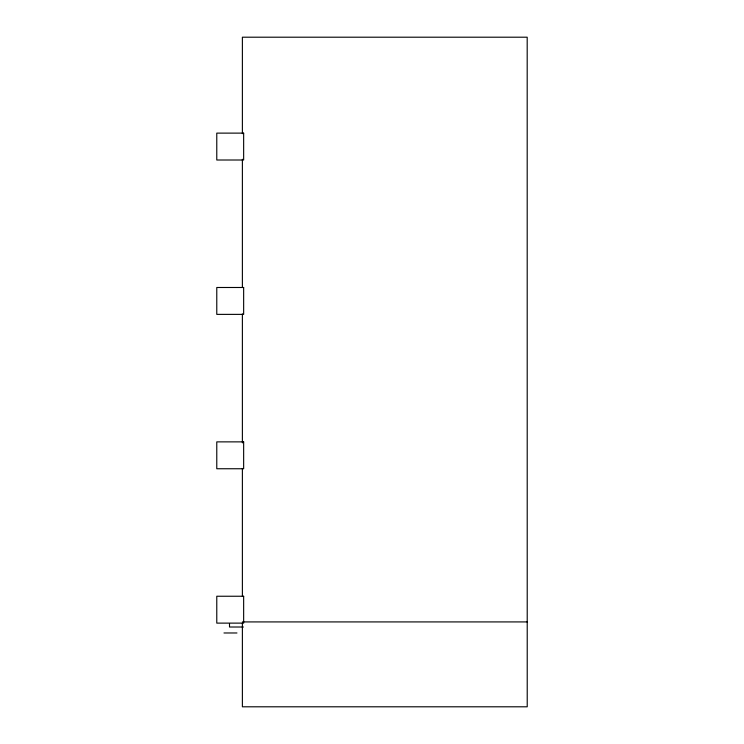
<?xml version="1.0" encoding="UTF-8"?>
<svg xmlns="http://www.w3.org/2000/svg" width="744" height="744" viewBox="0 0 744 744"><rect width="100%" height="100%" fill="white"/><g stroke="black" fill="none" stroke-linecap="round" stroke-linejoin="round"><path stroke-width="1.12" d="M242.386 621.919L527.226 621.919M243.4 627.015L229.505 627.015L229.505 623.649M223.972 632.977L236.955 632.977M242.386 133.688L242.386 37.2L527.189 37.2L527.226 706.8L242.386 706.8L242.386 623.1M242.386 159.263L242.386 287.175M242.386 313.875L242.386 442.885M242.386 468.45L242.386 596.363M243.651 133.12L216.774 133.12L216.774 160.007L243.651 160.007L243.651 133.12M243.651 287.491L216.774 287.491L216.774 314.377L243.651 314.377L243.651 287.491M243.651 441.871L216.774 441.871L216.774 468.748L243.651 468.748L243.651 441.871M243.651 596.242L216.774 596.242L216.774 623.119L243.651 623.119L243.651 596.242"/></g></svg>
